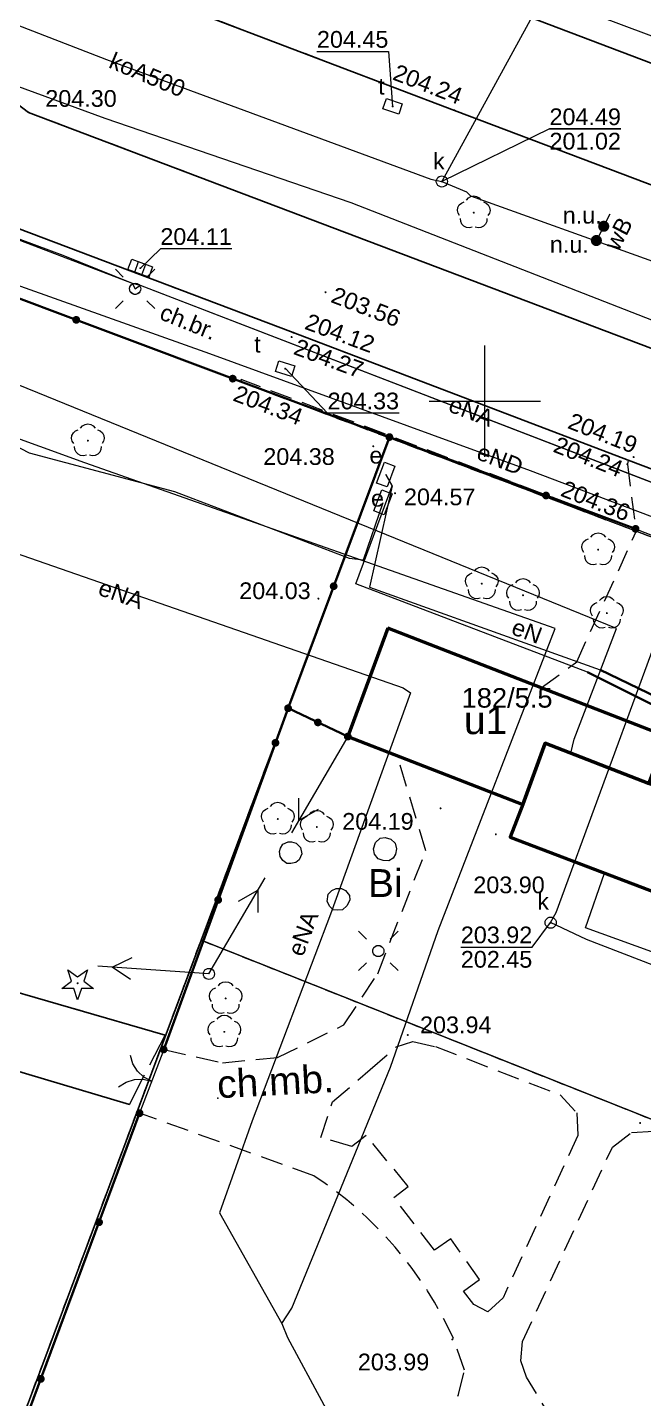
# Model space of a CAD drawing. Extents: x 0 to 7423283, y 0 to 5548300.
# Drawn here: x 7422329.5 to 7422357.1, y 5548205.2 to 5548266.8 of the extents above; entities that cross this region are included whole.
import ezdxf
from ezdxf.enums import TextEntityAlignment as Align

# ---------------------------------------------------------------- set-up
doc = ezdxf.new("R2010")
doc.units = 0
doc.header["$PDSIZE"] = 0.75
for name, pattern in [('PRZER1-1', [2, 1, -1]), ('PRZER2-1', [3, 2, -1]), ('PRZER3-1', [4, 3, -1])]:
    doc.linetypes.add(name, pattern=pattern)
doc.layers.get('0').update_dxf_attribs({"linetype": 'CONTINUOUS', "lineweight": 13})
for name, color, linetype, lineweight in [('BUIB12_03', 7, 'CONTINUOUS', 18), ('GSLKOC', 7, 'CONTINUOUS', 18), ('GTGETI_O', 7, 'CONTINUOUS', 18), ('KTCR02', 7, 'PRZER2-1', 18), ('KTCR02_O', 7, 'PRZER2-1', 18), ('KTJZ01', 7, 'PRZER3-1', 18), ('KTKR01', 7, 'CONTINUOUS', 25), ('KTOK02', 7, 'CONTINUOUS', 18), ('KTOK05_01', 7, 'CONTINUOUS', 35), ('RTPW02', 7, 'CONTINUOUS', 13), ('RTPW02_O', 7, 'CONTINUOUS', 13), ('SUSM', 7, 'CONTINUOUS', 18)]:
    doc.layers.add(name, color=color, linetype=linetype, lineweight=lineweight)
for name, color, linetype, lineweight, true_color in [('EGBB01', 7, 'CONTINUOUS', 50, 0x0a0909), ('EGBB01_O', 7, 'CONTINUOUS', 50, 0x0a0909), ('EGBD03', 7, 'CONTINUOUS', 18, 0x008000), ('EGBP04', 7, 'CONTINUOUS', 18, 0x008000), ('EGBU01', 7, 'PRZER1-1', 18, 0x008000), ('EGBU01_O', 7, 'PRZER1-1', 18, 0x008000), ('OBOP01', 7, 'CONTINUOUS', 18, 0x008000), ('OBOP02', 7, 'CONTINUOUS', 18, 0x008000), ('SUOP03', 1, 'CONTINUOUS', 35, 0xff0000), ('SUPE03', 1, 'CONTINUOUS', 18, 0xff0000), ('SUPE04', 1, 'CONTINUOUS', 18, 0xff0000), ('SUPE04_O', 1, 'CONTINUOUS', 18, 0xff0000), ('SUPG03', 7, 'CONTINUOUS', 18, 0xbfbf00), ('SUPG04', 7, 'CONTINUOUS', 18, 0xbfbf00), ('SUPK03', 7, 'CONTINUOUS', 18, 0x803300), ('SUPK03_O', 7, 'CONTINUOUS', 18, 0x803300), ('SUPT01', 7, 'CONTINUOUS', 18, 0xff9100), ('SUPW03', 5, 'CONTINUOUS', 18, 0x0000ff), ('SUPW03_O', 5, 'CONTINUOUS', 18, 0x0000ff), ('SUUS05', 7, 'CONTINUOUS', 18, 0x0a0909), ('SUUS15', 7, 'CONTINUOUS', 18, 0xff9100), ('SUUS15_O', 7, 'CONTINUOUS', 18, 0xff9100), ('SUUS18_01', 7, 'CONTINUOUS', 18, 0x0a0909), ('SUUS18_01_O', 7, 'CONTINUOUS', 18, 0x0a0909), ('SUUS22', 7, 'CONTINUOUS', 18, 0x0a0909), ('SUUS22_O', 7, 'CONTINUOUS', 18, 0x0a0909)]:
    doc.layers.add(name, color=color, linetype=linetype, lineweight=lineweight, true_color=true_color)
for name, color, linetype, true_color in [('SUPS01_02', 7, 'CONTINUOUS', 0xd200d2), ('SUPS01_02_O', 7, 'CONTINUOUS', 0xd200d2), ('SUPS01_05', 7, 'CONTINUOUS', 0x803300), ('SUPS01_05_O', 7, 'CONTINUOUS', 0x803300), ('SUPS01_07', 7, 'CONTINUOUS', 0xff9100), ('SUPS01_07_O', 7, 'CONTINUOUS', 0xff9100), ('SUUS30_01', 7, 'CONTINUOUS', 0x0a0909), ('SUUS30_01_O', 7, 'CONTINUOUS', 0x0a0909)]:
    doc.layers.add(name, color=color, linetype=linetype, true_color=true_color)
doc.styles.add('GEO-INFO', font='Arial')

# ---------------------------------------------------------------- blocks, each defined once
blk = doc.blocks.new('EPPGN')
blk.add_hatch(color=0).paths.add_polyline_path([(-0.09, 0), (-0.085595, -0.027812), (-0.072812, -0.052901), (-0.052901, -0.072812), (-0.027812, -0.085595), (0, -0.09), (0.027812, -0.085595), (0.052901, -0.072812), (0.072812, -0.052901), (0.085595, -0.027812), (0.09, 0), (0.085595, 0.027812), (0.072812, 0.052901), (0.052901, 0.072812), (0.027812, 0.085595), (0, 0.09), (-0.027812, 0.085595), (-0.052901, 0.072812), (-0.072812, 0.052901), (-0.085595, 0.027812)])
blk = doc.blocks.new('SPDLP')
blk.add_hatch(color=0).paths.add_polyline_path([(-0.09, 0), (-0.085595, -0.027812), (-0.072812, -0.052901), (-0.052901, -0.072812), (-0.027812, -0.085595), (0, -0.09), (0.027812, -0.085595), (0.052901, -0.072812), (0.072812, -0.052901), (0.085595, -0.027812), (0.09, 0), (0.085595, 0.027812), (0.072812, 0.052901), (0.052901, 0.072812), (0.027812, 0.085595), (0, 0.09), (-0.027812, 0.085595), (-0.052901, 0.072812), (-0.072812, 0.052901), (-0.085595, 0.027812)])
at = {"color": 0}
for points in [[(-0.268652, 1.271938), (-0.048001, 1.40916), (0.20623, 1.462858), (0.463525, 1.426585), (0.693003, 1.304695), (0.867117, 1.11182), (0.964971, 0.871109)], [(-1.292703, 0.137547), (-1.355024, 0.389802), (-1.327532, 0.648184), (-1.213525, 0.881678), (-1.026689, 1.062258), (-0.78945, 1.168249), (-0.530282, 1.186929)], [(1.126667, 0.648554), (1.325358, 0.481106), (1.454989, 0.255912), (1.5, 0), (1.454989, -0.255912), (1.325358, -0.481106), (1.126667, -0.648554)], [(-0.530282, -1.186929), (-0.78945, -1.168249), (-1.026689, -1.062258), (-1.213525, -0.881678), (-1.327532, -0.648184), (-1.355024, -0.389802), (-1.292703, -0.137547)], [(0.964971, -0.871109), (0.867117, -1.11182), (0.693003, -1.304695), (0.463525, -1.426585), (0.20623, -1.462858), (-0.048001, -1.40916), (-0.268652, -1.271938)]]:
    blk.add_lwpolyline(points, dxfattribs=at)
blk = doc.blocks.new('KOLO')
blk.add_hatch(color=0).paths.add_polyline_path([(0, 0.5), (-0.12941, 0.482963), (-0.25, 0.433013), (-0.353553, 0.353553), (-0.433013, 0.25), (-0.482963, 0.12941), (-0.5, 0), (-0.482963, -0.12941), (-0.433013, -0.25), (-0.353553, -0.353553), (-0.25, -0.433013), (-0.12941, -0.482963), (0, -0.5), (0.12941, -0.482963), (0.25, -0.433013), (0.353553, -0.353553), (0.433013, -0.25), (0.482963, -0.12941), (0.5, 0), (0.482963, 0.12941), (0.433013, 0.25), (0.353553, 0.353553), (0.25, 0.433013), (0.12941, 0.482963)])
blk = doc.blocks.new('PROSTOKAT1_5-1_PELNY')
at = {"color": 0}
blk.add_lwpolyline([(0.75, -0.5), (-0.75, -0.5), (-0.75, 0.5), (0.75, 0.5)], close=True, dxfattribs=at)
blk = doc.blocks.new('SUUS05')
at = {"color": 0}
blk.add_lwpolyline([(0.5, -0.25), (-0.5, -0.25), (-0.5, 0.25), (0.5, 0.25)], close=True, dxfattribs=at)
for points in [[(-0.175, -0.25), (-0.175, 0.25)], [(0.175, -0.25), (0.175, 0.25)]]:
    blk.add_lwpolyline(points, dxfattribs=at)
blk = doc.blocks.new('POINT')
at = {"color": 0}
blk.add_point((0, 0), dxfattribs=at)
blk = doc.blocks.new('SPDIP')
blk.add_hatch(color=0).paths.add_polyline_path([(-0.09, 0), (-0.085595, -0.027812), (-0.072812, -0.052901), (-0.052901, -0.072812), (-0.027812, -0.085595), (0, -0.09), (0.027812, -0.085595), (0.052901, -0.072812), (0.072812, -0.052901), (0.085595, -0.027812), (0.09, 0), (0.085595, 0.027812), (0.072812, 0.052901), (0.052901, 0.072812), (0.027812, 0.085595), (0, 0.09), (-0.027812, 0.085595), (-0.052901, 0.072812), (-0.072812, 0.052901), (-0.085595, 0.027812)])
at = {"color": 0}
blk.add_lwpolyline([(0.177062, -0.544942), (-0.463555, -1.426676), (-0.463555, -0.336792), (-1.500096, 0), (-0.463555, 0.336792), (-0.463555, 1.426676), (0.177062, 0.544942), (1.213603, 0.881734), (0.572986, 0), (1.213603, -0.881734)], close=True, dxfattribs=at)
blk = doc.blocks.new('OKRAG_PELNY')
at = {"color": 0}
blk.add_lwpolyline([(0.5, 0), (0.482963, -0.12941), (0.433013, -0.25), (0.353553, -0.353553), (0.25, -0.433013), (0.12941, -0.482963), (0, -0.5), (-0.12941, -0.482963), (-0.25, -0.433013), (-0.353553, -0.353553), (-0.433013, -0.25), (-0.482963, -0.12941), (-0.5, 0), (-0.482963, 0.12941), (-0.433013, 0.25), (-0.353553, 0.353553), (-0.25, 0.433013), (-0.12941, 0.482963), (0, 0.5), (0.12941, 0.482963), (0.25, 0.433013), (0.353553, 0.353553), (0.433013, 0.25), (0.482963, 0.12941)], close=True, dxfattribs=at)
blk = doc.blocks.new('SUSM01_01')
at = {"color": 0}
for points in [[(-0.353553, 0.353553), (-0.212132, 0.212132)], [(0.353553, 0.353553), (0.212132, 0.212132)], [(-0.353553, -0.353553), (-0.212132, -0.212132)], [(0.353553, -0.353553), (0.212132, -0.212132)]]:
    blk.add_lwpolyline(points, dxfattribs=at)
blk.add_lwpolyline([(0.1, 0), (0.093969, -0.034202), (0.076604, -0.064279), (0.05, -0.086603), (0.025882, -0.096593), (0, -0.1), (-0.025882, -0.096593), (-0.05, -0.086603), (-0.073305, -0.068017), (-0.090097, -0.043388), (-0.098883, -0.014904), (-0.098883, 0.014904), (-0.090097, 0.043388), (-0.073305, 0.068017), (-0.05, 0.086603), (-0.022252, 0.097493), (0.007473, 0.09972), (0.036534, 0.093087), (0.062349, 0.078183), (0.082624, 0.056332), (0.095557, 0.029476)], close=True, dxfattribs=at)
blk = doc.blocks.new('SZAFA1')
at = {"color": 0}
blk.add_lwpolyline([(-1, -0.5), (-1, 0.5), (1, 0.5), (1, -0.5)], close=True, dxfattribs=at)
blk = doc.blocks.new('SLBRA')
at = {"color": 0}
for points in [[(0, 0), (-0.068148, -0.517638), (-0.267949, -1), (-0.585786, -1.414214), (-1, -1.732051)], [(1, -1.732051), (0.585786, -1.414214), (0.267949, -1), (0.068148, -0.517638), (0, 0)]]:
    blk.add_lwpolyline(points, dxfattribs=at)
blk = doc.blocks.new('SUPE04_1')
at = {"color": 0}
for points in [[(0, 0), (10, 0)], [(6.982163, 1), (8.714214, 0), (6.982163, -1)]]:
    blk.add_lwpolyline(points, dxfattribs=at)

msp = doc.modelspace()

# ---------------------------------------------------------------- linework, layer by layer
at = {"color": 7, "linetype": 'Continuous', "lineweight": 13, "elevation": 100, "flags": 128}
for points in [[(7422350, 5548247.5), (7422350, 5548252.5)], [(7422347.5, 5548250), (7422352.5, 5548250)]]:
    msp.add_lwpolyline(points, dxfattribs=at)
at = {"layer": 'BUIB12_03', "color": 7, "linetype": 'Continuous', "lineweight": 18, "elevation": 10.18}
for points in [[(7422341.33, 5548230.23), (7422341.54, 5548230.17), (7422341.73, 5548229.97), (7422341.79, 5548229.69), (7422341.67, 5548229.42), (7422341.52, 5548229.3), (7422341.3, 5548229.25), (7422341.11, 5548229.26), (7422340.93, 5548229.39), (7422340.82, 5548229.57), (7422340.78, 5548229.79), (7422340.83, 5548229.94), (7422340.93, 5548230.12), (7422341.17, 5548230.22)], [(7422345.3, 5548230.39), (7422345.53, 5548230.42), (7422345.78, 5548230.34), (7422345.97, 5548230.17), (7422346.04, 5548229.92), (7422345.99, 5548229.68), (7422345.88, 5548229.49), (7422345.69, 5548229.38), (7422345.43, 5548229.39), (7422345.21, 5548229.46), (7422345.04, 5548229.67), (7422345, 5548229.92), (7422345.09, 5548230.19)], [(7422343.13, 5548228.05), (7422343.33, 5548228.14), (7422343.57, 5548228.14), (7422343.74, 5548228.04), (7422343.92, 5548227.82), (7422343.94, 5548227.61), (7422343.81, 5548227.35), (7422343.61, 5548227.18), (7422343.38, 5548227.16), (7422343.19, 5548227.18), (7422343.04, 5548227.33), (7422342.92, 5548227.55), (7422342.97, 5548227.88)]]:
    msp.add_lwpolyline(points, close=True, dxfattribs=at)
at = {"layer": 'EGBB01', "color": 18, "linetype": 'Continuous', "lineweight": 50, "true_color": 0x0a0909, "elevation": 10.26}
for points in [[(7422345.65, 5548239.81), (7422343.85, 5548234.95), (7422351.7, 5548231.9), (7422352.7, 5548234.65), (7422357.36, 5548232.85), (7422358.14, 5548234.96)], [(7422371.97, 5548227.36), (7422357.36, 5548232.85), (7422352.7, 5548234.65), (7422351.7, 5548231.9), (7422351.14, 5548230.43), (7422370.39, 5548223.11)]]:
    msp.add_lwpolyline(points, close=True, dxfattribs=at)
at = {"layer": 'EGBD03', "color": 96, "linetype": 'Continuous', "lineweight": 18, "true_color": 0x008000, "elevation": 10.3}
msp.add_lwpolyline([(7422255.35, 5548278.49), (7422248.49, 5548253.1), (7422240.39, 5548223.47), (7422232.19, 5548193.55), (7422247.5, 5548189.15), (7422282.6, 5548180.41), (7422301.87, 5548175.57), (7422312.62, 5548173.61), (7422317.43, 5548172.74), (7422345.7, 5548248.35), (7422295.99, 5548267.06), (7422289.86, 5548268.36), (7422265.15, 5548275.67)], close=True, dxfattribs=at)
msp.add_lwpolyline([(7422434.9, 5548214.47), (7422406.59, 5548225.32), (7422345.7, 5548248.35), (7422317.43, 5548172.74), (7422312.62, 5548173.61), (7422312.54, 5548171.89), (7422311.52, 5548169.79), (7422309.86, 5548168.41), (7422307.54, 5548167.74), (7422305.38, 5548168.07), (7422303.46, 5548169.17), (7422302.06, 5548170.93), (7422301.48, 5548172.95), (7422301.87, 5548175.57), (7422282.6, 5548180.41), (7422247.5, 5548189.15), (7422232.19, 5548193.55), (7422228, 5548178.12), (7422219.37, 5548146.4), (7422210.82, 5548114.83), (7422202.12, 5548083.12), (7422194.39, 5548053.5), (7422184.85, 5548019.75)], dxfattribs=at)
at = {"layer": 'EGBU01', "color": 7, "linetype": 'Continuous', "lineweight": 18, "elevation": 10.17}
for points in [[(7422337.27, 5548225.81), (7422345.7, 5548248.35), (7422295.99, 5548267.06), (7422289.86, 5548268.36), (7422265.15, 5548275.67), (7422255.35, 5548278.49), (7422248.49, 5548253.1), (7422240.39, 5548223.47), (7422232.19, 5548193.55), (7422247.5, 5548189.15), (7422282.6, 5548180.41), (7422301.87, 5548175.57), (7422312.62, 5548173.61), (7422317.43, 5548172.74)], [(7422372.77, 5548211.69), (7422376.95, 5548236.53), (7422345.7, 5548248.35), (7422337.27, 5548225.81)]]:
    msp.add_lwpolyline(points, close=True, dxfattribs=at)
at = {"layer": 'EGBU01', "color": 96, "linetype": 'PRZER1-1', "lineweight": 18, "ltscale": 0.5, "true_color": 0x008000, "elevation": 10.18}
for points in [[(7422337.27, 5548225.81), (7422345.7, 5548248.35), (7422295.99, 5548267.06), (7422289.86, 5548268.36), (7422265.15, 5548275.67), (7422255.35, 5548278.49), (7422248.49, 5548253.1), (7422240.39, 5548223.47), (7422232.19, 5548193.55), (7422247.5, 5548189.15), (7422282.6, 5548180.41), (7422301.87, 5548175.57), (7422312.62, 5548173.61), (7422317.43, 5548172.74)], [(7422372.77, 5548211.69), (7422376.95, 5548236.53), (7422345.7, 5548248.35), (7422337.27, 5548225.81)]]:
    msp.add_lwpolyline(points, close=True, dxfattribs=at)
at = {"layer": 'EGBU01', "color": 7, "linetype": 'Continuous', "lineweight": 18, "elevation": 10.17}
msp.add_lwpolyline([(7422434.9, 5548214.47), (7422406.59, 5548225.32), (7422376.95, 5548236.53), (7422372.77, 5548211.69), (7422337.27, 5548225.81), (7422317.43, 5548172.74), (7422312.62, 5548173.61), (7422312.54, 5548171.89), (7422311.52, 5548169.79), (7422309.86, 5548168.41), (7422307.54, 5548167.74), (7422305.38, 5548168.07), (7422303.46, 5548169.17), (7422302.06, 5548170.93), (7422301.48, 5548172.95), (7422301.87, 5548175.57), (7422282.6, 5548180.41), (7422247.5, 5548189.15), (7422232.19, 5548193.55), (7422228, 5548178.12), (7422219.37, 5548146.4), (7422210.82, 5548114.83)], dxfattribs=at)
at = {"layer": 'EGBU01', "color": 96, "linetype": 'PRZER1-1', "lineweight": 18, "ltscale": 0.5, "true_color": 0x008000, "elevation": 10.18}
msp.add_lwpolyline([(7422434.9, 5548214.47), (7422406.59, 5548225.32), (7422376.95, 5548236.53), (7422372.77, 5548211.69), (7422337.27, 5548225.81), (7422317.43, 5548172.74), (7422312.62, 5548173.61), (7422312.54, 5548171.89), (7422311.52, 5548169.79), (7422309.86, 5548168.41), (7422307.54, 5548167.74), (7422305.38, 5548168.07), (7422303.46, 5548169.17), (7422302.06, 5548170.93), (7422301.48, 5548172.95), (7422301.87, 5548175.57), (7422282.6, 5548180.41), (7422247.5, 5548189.15), (7422232.19, 5548193.55), (7422228, 5548178.12), (7422219.37, 5548146.4), (7422210.82, 5548114.83)], dxfattribs=at)
at = {"layer": 'GSLKOC', "color": 7, "linetype": 'PRZER2-1', "lineweight": 18, "ltscale": 0.5, "elevation": 10.18}
for points in [[(7422352.52, 5548237.14), (7422354.12, 5548238.3), (7422356.79, 5548244.16)], [(7422335.59, 5548220.91), (7422338.23, 5548220.31), (7422340.69, 5548220.55), (7422343.67, 5548222.01), (7422345.19, 5548224.31), (7422347.35, 5548229.83), (7422346.07, 5548234.09)], [(7422369.98, 5548195.83), (7422366.84, 5548194.64), (7422366.55, 5548195.44), (7422364.48, 5548194.66), (7422364.71, 5548193.89), (7422360.27, 5548192.24), (7422359.43, 5548192.3), (7422358.55, 5548193.27), (7422357.23, 5548196.19), (7422354.64, 5548201.62), (7422351.86, 5548206.21), (7422351.61, 5548206.93), (7422351.68, 5548207.8), (7422355.72, 5548216.53), (7422356.58, 5548217.18), (7422357.6, 5548217.25), (7422364.34, 5548214.67), (7422370.18, 5548212.43), (7422372, 5548210.98), (7422373.54, 5548208.48)]]:
    msp.add_lwpolyline(points, dxfattribs=at)
msp.add_lwpolyline([(7422342.64, 5548216.96), (7422343.16, 5548218.56), (7422344.86, 5548220.01), (7422346.02, 5548221.03), (7422346.76, 5548221.26), (7422347.78, 5548221.04), (7422353.37, 5548218.87), (7422354.12, 5548218.07), (7422354.17, 5548217.05), (7422350.82, 5548209.77), (7422350.13, 5548209.14), (7422349.51, 5548209.47), (7422349.04, 5548210.06), (7422349.76, 5548210.58), (7422348.47, 5548212.41), (7422347.74, 5548211.9), (7422345.92, 5548214.26), (7422346.56, 5548214.76), (7422344.67, 5548217.05), (7422344.03, 5548216.56)], close=True, dxfattribs=at)
msp.add_lwpolyline([(7422344.41, 5548195.81), (7422348.82, 5548205.42), (7422349.08, 5548206.52), (7422348.59, 5548207.94, 0.141206), (7422342.33, 5548215.24), (7422334.51, 5548218.05)], format="xyb", dxfattribs=at)
at = {"layer": 'KTCR02', "color": 7, "linetype": 'PRZER2-1', "lineweight": 18, "ltscale": 0.5, "elevation": 10.18}
msp.add_lwpolyline([(7422321.1, 5548257.62), (7422323.22, 5548259.74), (7422323.381, 5548259.901), (7422341.4, 5548253.08), (7422356.43, 5548247.36), (7422356.39, 5548247.18), (7422356.76, 5548244.27), (7422339.07, 5548250.97), (7422339.04, 5548250.88)], close=True, dxfattribs=at)
at = {"layer": 'KTJZ01', "color": 7, "linetype": 'PRZER3-1', "lineweight": 18, "ltscale": 0.5, "elevation": 10.18}
msp.add_lwpolyline([(7422329.53, 5548262.96), (7422328.25, 5548263.93), (7422327.51, 5548266.07), (7422327.97, 5548267.72), (7422329.43, 5548269.02), (7422331.02, 5548269.5), (7422332.57, 5548269.17), (7422348.64, 5548263.05), (7422386.58, 5548248.69), (7422433.37, 5548230.93), (7422434.61, 5548230.22), (7422435.35, 5548229.28), (7422435.74, 5548227.97), (7422435.48, 5548226.65), (7422434.44, 5548225.18), (7422432.23, 5548224.24), (7422429.09, 5548225.14), (7422383.01, 5548242.62), (7422358.98, 5548251.79)], close=True, dxfattribs=at)
msp.add_lwpolyline([(7422326.42, 5548220.72), (7422334.05, 5548218.44), (7422335.65, 5548221.55), (7422327.18, 5548224.01)], dxfattribs=at)
at = {"layer": 'KTKR01', "color": 7, "linetype": 'Continuous', "lineweight": 25, "elevation": 10.18}
for points in [[(7422240.02, 5548291.48), (7422254.7, 5548285.88), (7422258.43, 5548284.45), (7422259.85, 5548283.95), (7422290.47, 5548272.35), (7422297.44, 5548269.71), (7422314.35, 5548263.32), (7422341.4, 5548253.08), (7422356.43, 5548247.36), (7422363.18, 5548244.79), (7422391.68, 5548234), (7422412.76, 5548225.96), (7422436.61, 5548216.94), (7422447.83, 5548212.7), (7422451.56, 5548211.28)], [(7422313.68, 5548281.56), (7422318.75, 5548279.77), (7422326.26, 5548276.97), (7422344.16, 5548270.23), (7422374.46, 5548258.72), (7422404.49, 5548247.29), (7422436.39, 5548235.27), (7422438.25, 5548234.83), (7422439.69, 5548235.03), (7422441.69, 5548235.94), (7422442.74, 5548237.18), (7422443.29, 5548238.37)], [(7422320.63, 5548257.79), (7422317.98, 5548250.76), (7422317.78, 5548248.3), (7422318.06, 5548245.64), (7422324.43, 5548227.5), (7422325.51, 5548225.5), (7422327.18, 5548224.01), (7422335.65, 5548221.55)], [(7422334.05, 5548218.44), (7422326.42, 5548220.72), (7422325.08, 5548220.57), (7422323.67, 5548219.96), (7422313, 5548196.73), (7422310.45, 5548191.58), (7422307.28, 5548184.66), (7422306.27, 5548183.17), (7422304.71, 5548181.57), (7422302.9, 5548180.63), (7422301.16, 5548179.49), (7422299.2, 5548179.03), (7422297.64, 5548178.93), (7422295.66, 5548179.07), (7422258.89, 5548187.25), (7422242.9, 5548191.46), (7422240.66, 5548192.4), (7422239.14, 5548193.54), (7422237.88, 5548194.79), (7422233.89, 5548199.23)]]:
    msp.add_lwpolyline(points, dxfattribs=at)
msp.add_lwpolyline([(7422329.53, 5548262.96), (7422328.25, 5548263.93), (7422327.51, 5548266.07), (7422327.97, 5548267.72), (7422329.43, 5548269.02), (7422331.02, 5548269.5), (7422332.57, 5548269.17), (7422348.64, 5548263.05), (7422386.58, 5548248.69), (7422433.37, 5548230.93), (7422434.61, 5548230.22), (7422435.35, 5548229.28), (7422435.74, 5548227.97), (7422435.48, 5548226.65), (7422434.44, 5548225.18), (7422432.23, 5548224.24), (7422429.09, 5548225.14), (7422383.01, 5548242.62), (7422358.98, 5548251.79)], close=True, dxfattribs=at)
at = {"layer": 'KTOK02', "color": 7, "linetype": 'Continuous', "lineweight": 18, "elevation": 10.18}
for points in [[(7422356.76, 5548244.27), (7422360.64, 5548242.75)], [(7422335.59, 5548220.91), (7422334.51, 5548218.05)]]:
    msp.add_lwpolyline(points, dxfattribs=at)
at = {"layer": 'KTOK05_01', "color": 7, "linetype": 'Continuous', "lineweight": 35, "elevation": 10.18}
for points in [[(7422320.63, 5548257.79), (7422321.1, 5548257.62), (7422339.04, 5548250.88), (7422345.715, 5548248.39), (7422356.76, 5548244.27)], [(7422345.715, 5548248.39), (7422341.17, 5548236.22), (7422335.59, 5548220.91)], [(7422343.85, 5548234.95), (7422341.17, 5548236.22)], [(7422317.81, 5548173.11), (7422334.51, 5548218.05)]]:
    msp.add_lwpolyline(points, dxfattribs=at)
at = {"layer": 'SUOP03', "color": 1, "linetype": 'Continuous', "lineweight": 35, "true_color": 0xff0000, "elevation": 10.18}
for points in [[(7422359.03, 5548235.62), (7422354.595, 5548237.845)], [(7422358.605, 5548236.28), (7422355.175, 5548237.95)]]:
    msp.add_lwpolyline(points, dxfattribs=at)
at = {"layer": 'SUPE03', "color": 1, "linetype": 'Continuous', "lineweight": 18, "true_color": 0xff0000, "elevation": 10.18}
msp.add_lwpolyline([(7422428.99, 5548217.93), (7422391.48, 5548231.93), (7422352.05, 5548246.87), (7422337.66, 5548252.12), (7422321.32, 5548257.94), (7422297.25, 5548266.85)], dxfattribs=at)
at = {"layer": 'SUPE04', "color": 1, "linetype": 'Continuous', "lineweight": 18, "true_color": 0xff0000, "elevation": 10.18}
for points in [[(7422251.75, 5548282.04), (7422256.02, 5548283.55), (7422258.32, 5548283.61), (7422259.3, 5548283.21), (7422275.24, 5548277.15), (7422281.72, 5548274.9), (7422306.24, 5548265.58), (7422306.45, 5548265.62), (7422306.61, 5548265.46), (7422308.21, 5548264.8), (7422322.37, 5548259.68), (7422324.97, 5548258.81), (7422334.17, 5548255.3), (7422334.31, 5548255.04), (7422334.53, 5548255.2), (7422362.89, 5548244.27), (7422363.98, 5548243.74), (7422371.44, 5548241.16), (7422384.67, 5548236.21), (7422394.94, 5548232.24), (7422413.77, 5548224.77), (7422417.46, 5548223.38), (7422420.71, 5548222.05), (7422424.52, 5548220.64)], [(7422257.95, 5548281.88), (7422278.42, 5548275.33), (7422294.97, 5548269.41), (7422305.58, 5548265.8), (7422322.27, 5548259.72), (7422324.74, 5548258.9), (7422331.06, 5548256.55), (7422334.17, 5548255.3), (7422334.53, 5548255.2), (7422359.07, 5548245.76), (7422373.76, 5548239.91), (7422385.51, 5548235.48), (7422386.37, 5548235.03), (7422394.44, 5548231.87), (7422395.38, 5548231.34), (7422415.05, 5548223.97), (7422423.26, 5548220.97), (7422424.48, 5548220.46), (7422424.52, 5548220.64)], [(7422340.89, 5548208.61), (7422341.34, 5548209.3), (7422345.76, 5548220.11), (7422347.9, 5548226.25), (7422353.15, 5548239.8), (7422332.06, 5548247.24), (7422312.35, 5548254.39), (7422301.24, 5548260.31), (7422298.94, 5548260.54), (7422297.13, 5548260.42), (7422295.7, 5548256.44), (7422294.96, 5548253.8), (7422293.24, 5548250.69)], [(7422294.85, 5548250.28), (7422304.31, 5548258.8), (7422307.75, 5548258.72), (7422310.03, 5548257.03), (7422319.63, 5548252.84), (7422329.55, 5548247.69), (7422336.07, 5548245.95), (7422343.91, 5548242.95), (7422344.55, 5548242.88), (7422345.43, 5548245.46)], [(7422294.42, 5548250.39), (7422297.21, 5548253.66), (7422310.13, 5548249.73), (7422346.33, 5548237.14), (7422346.66, 5548236.91), (7422343.07, 5548226.98), (7422339.56, 5548217.7), (7422338.09, 5548213.58), (7422340.89, 5548208.61), (7422341.14, 5548207.99), (7422350.93, 5548189.86), (7422351.96, 5548187.82), (7422352.74, 5548186.5), (7422338.72, 5548157.49), (7422345.35, 5548152.55), (7422352.72, 5548136.72), (7422381.48, 5548124.87), (7422385.94, 5548124.31), (7422391.48, 5548123.76), (7422404.77, 5548122.02), (7422417.61, 5548122.86)], [(7422405.48, 5548223.18), (7422398.44, 5548225.3), (7422392.39, 5548226.91), (7422387.03, 5548228.2), (7422381.59, 5548229.3), (7422373.82, 5548230.89), (7422369.51, 5548231.74), (7422364.25, 5548233.34), (7422359.03, 5548235.62), (7422354.6, 5548237.84), (7422344.21, 5548241.81), (7422345.84, 5548246.2), (7422345.55, 5548246.71)], [(7422345.55, 5548246.71), (7422345.84, 5548246.2), (7422344.82, 5548241.66), (7422355.17, 5548237.95), (7422358.6, 5548236.28), (7422364.37, 5548233.59), (7422368.78, 5548232.24), (7422373.46, 5548231.29), (7422379.7, 5548230.04), (7422388.54, 5548228.06), (7422397.05, 5548225.93)]]:
    msp.add_lwpolyline(points, dxfattribs=at)
at = {"layer": 'SUPG03', "color": 52, "linetype": 'Continuous', "lineweight": 18, "true_color": 0xbfbf00, "elevation": 10.18}
msp.add_lwpolyline([(7422276.42, 5548299.13), (7422279.79, 5548297.91), (7422280.65, 5548297.48), (7422290.5, 5548293.81), (7422303.97, 5548289.15), (7422306.66, 5548288.33), (7422317.49, 5548284.63), (7422321.86, 5548283.18), (7422322.62, 5548266.48), (7422332.95, 5548262.7), (7422343.98, 5548258.91), (7422377.44, 5548245.86), (7422398.71, 5548237.72), (7422399.65, 5548237.27), (7422417.47, 5548231.26), (7422418.28, 5548230.87), (7422435.32, 5548224.42)], dxfattribs=at)
at = {"layer": 'SUPG04', "color": 52, "linetype": 'Continuous', "lineweight": 18, "true_color": 0xbfbf00, "elevation": 10.18}
msp.add_lwpolyline([(7422353.86, 5548234.2), (7422354.01, 5548234.83), (7422355.91, 5548239.8), (7422303.49, 5548261.15)], dxfattribs=at)
at = {"layer": 'SUPK03', "color": 36, "linetype": 'Continuous', "lineweight": 18, "true_color": 0x803300, "elevation": 10.18}
for points in [[(7422246.97, 5548297.89), (7422247.53, 5548298.17), (7422264.57, 5548291.39), (7422265.71, 5548291.01), (7422272.32, 5548288.37), (7422301.55, 5548277.2), (7422309.86, 5548274.17), (7422310.18, 5548273.98), (7422311.44, 5548273.58), (7422312.86, 5548272.96), (7422321.27, 5548269.89), (7422333.03, 5548265.33), (7422347.57, 5548259.96), (7422348.07, 5548259.86), (7422349.18, 5548259.39), (7422349.35, 5548259.22), (7422357.36, 5548256.35), (7422363.14, 5548254.13), (7422388.58, 5548244.58), (7422399.68, 5548240.41)], [(7422357.79, 5548277.63), (7422348.07, 5548259.86)], [(7422352.95, 5548226.6), (7422353.19, 5548227.06), (7422363.14, 5548254.13)], [(7422371.1, 5548219.45), (7422354.56, 5548225.84), (7422352.95, 5548226.6)]]:
    msp.add_lwpolyline(points, dxfattribs=at)
at = {"layer": 'SUPS01_05_O', "color": 36, "linetype": 'Continuous', "lineweight": 9, "true_color": 0x803300, "elevation": 10.8, "flags": 128}
for points in [[(7422356.101, 5548262.216), (7422352.898, 5548262.216), (7422348.07, 5548259.86)], [(7422352.898, 5548262.216), (7422356.101, 5548262.216)], [(7422338.644, 5548256.84), (7422335.441, 5548256.84), (7422334.551, 5548255.97)], [(7422348.92, 5548225.503), (7422352.123, 5548225.502), (7422352.95, 5548226.6)], [(7422348.92, 5548225.503), (7422352.123, 5548225.502)]]:
    msp.add_lwpolyline(points, dxfattribs=at)
at = {"layer": 'SUPS01_07_O', "color": 30, "linetype": 'Continuous', "lineweight": 9, "true_color": 0xff9100, "elevation": 10.8, "flags": 128}
for points in [[(7422342.465, 5548265.689), (7422345.668, 5548265.689), (7422345.86, 5548263.23)], [(7422346.148, 5548249.463), (7422342.945, 5548249.463), (7422341.039, 5548251.477)]]:
    msp.add_lwpolyline(points, dxfattribs=at)
at = {"layer": 'SUPT01', "color": 30, "linetype": 'Continuous', "lineweight": 18, "true_color": 0xff9100, "elevation": 10.18}
msp.add_lwpolyline([(7422355.61, 5548258.39), (7422355, 5548257.21)], dxfattribs=at)
at = {"layer": 'SUPW03', "color": 5, "linetype": 'Continuous', "lineweight": 18, "true_color": 0x0000ff, "elevation": 10.18}
for points in [[(7422272.97, 5548296.97), (7422280.81, 5548293.47), (7422282.55, 5548292.79), (7422285.67, 5548291.87), (7422299.56, 5548287.23), (7422303.29, 5548285.9), (7422310.12, 5548284.01), (7422313.44, 5548283.18), (7422318.13, 5548281.51), (7422329.46, 5548277.39), (7422329.87, 5548276.71), (7422356.12, 5548266.9), (7422372.24, 5548260.88), (7422377.55, 5548258.76), (7422380.79, 5548257.56), (7422382.04, 5548257.18), (7422393.71, 5548252.81), (7422408.35, 5548247.23), (7422408.61, 5548246.77)], [(7422355.61, 5548258.39), (7422355, 5548257.21)], [(7422394.81, 5548224.93), (7422394.5, 5548224.54), (7422380.26, 5548217.05), (7422354.52, 5548226.37), (7422355.37, 5548228.82)]]:
    msp.add_lwpolyline(points, dxfattribs=at)

# ---------------------------------------------------------------- block references
at = {"layer": 'EGBP04', "color": 96, "lineweight": 18, "true_color": 0x008000, "xscale": 0.5, "yscale": 0.5, "rotation": 90}
msp.add_blockref('EPPGN', (7422345.7, 5548248.35, 10.32), dxfattribs=at)
at = {"layer": 'GSLKOC', "color": 7, "lineweight": 18, "xscale": 0.5, "yscale": 0.5, "rotation": 90}
msp.add_blockref('POINT', (7422338.02, 5548218.72, 10.18), dxfattribs=at)
at = {"layer": 'KTOK02', "color": 7, "lineweight": 18, "xscale": 0.75, "yscale": 0.75, "rotation": 249.3123414304787}
msp.add_blockref('SLBRA', (7422335.05, 5548219.48, 10.18), dxfattribs=at)
at = {"layer": 'KTOK05_01', "color": 7, "lineweight": 35, "xscale": 0.35, "yscale": 0.35, "rotation": 90}
for p in [(7422331.667, 5548253.65, 10.18), (7422338.688, 5548251.012, 10.18), (7422345.715, 5548248.39, 10.18), (7422345.715, 5548248.39, 10.18), (7422352.742, 5548245.769, 10.18), (7422356.76, 5548244.27, 10.18), (7422343.216, 5548241.698, 10.18), (7422341.17, 5548236.22, 10.18), (7422342.51, 5548235.585, 10.18), (7422343.85, 5548234.95, 10.18), (7422340.604, 5548234.668, 10.18), (7422338.036, 5548227.621, 10.18), (7422335.59, 5548220.91, 10.18), (7422334.51, 5548218.05, 10.18), (7422332.691, 5548213.156, 10.18), (7422330.079, 5548206.125, 10.18)]:
    msp.add_blockref('KOLO', p, dxfattribs=at)
at = {"layer": 'OBOP01', "color": 96, "lineweight": 18, "true_color": 0x008000, "xscale": 0.5, "yscale": 0.5, "rotation": 90}
msp.add_blockref('SPDIP', (7422331.73, 5548223.88, 10.12), dxfattribs=at)
at = {"layer": 'OBOP02', "color": 96, "lineweight": 18, "true_color": 0x008000, "xscale": 0.5, "yscale": 0.5, "rotation": 90}
for p in [(7422349.5, 5548258.46, 10.12), (7422332.19, 5548248.23, 10.12), (7422355.08, 5548243.34, 10.12), (7422349.86, 5548241.81, 10.12), (7422351.71, 5548241.29, 10.12), (7422355.47, 5548240.49, 10.12), (7422340.71, 5548231.25, 10.12), (7422342.46, 5548230.89, 10.12), (7422338.37, 5548223.2, 10.12), (7422338.31, 5548221.7, 10.12)]:
    msp.add_blockref('SPDLP', p, dxfattribs=at)
at = {"layer": 'RTPW02', "color": 7, "lineweight": 13, "xscale": 0.09, "yscale": 0.09, "rotation": 90}
for p in [(7422329.53, 5548262.96, 10.2), (7422348.64, 5548263.05, 10.2), (7422341.33, 5548252.88, 10.2), (7422341.4, 5548253.08, 10.2), (7422339.04, 5548250.88, 10.2), (7422344.99, 5548247.98, 10.2), (7422356.67, 5548247.49, 10.2), (7422356.39, 5548247.18, 10.2), (7422345.97, 5548245.87, 10.2), (7422356.76, 5548244.27, 10.2), (7422342.53, 5548241.14, 10.2), (7422348.01, 5548231.73, 10.2), (7422350.49, 5548230.56, 10.2), (7422346.54, 5548221.56, 10.2), (7422356.96, 5548217.61, 10.2), (7422348.54, 5548207.9, 10.2)]:
    msp.add_blockref('KOLO', p, dxfattribs=at)
at = {"layer": 'SUPE04', "color": 1, "lineweight": 18, "true_color": 0xff0000, "xscale": 0.5, "yscale": 0.5}
for p, rotation in [((7422343.85, 5548234.95, 10.18), 239.6733679400503), ((7422337.62, 5548224.3, 10.18), 59.6733679400503), ((7422337.62, 5548224.3, 10.18), 175.9787589346486)]:
    msp.add_blockref('SUPE04_1', p, dxfattribs=dict(at, rotation=rotation))
at = {"layer": 'SUPS01_02', "color": 212, "lineweight": 5, "true_color": 0xd200d2, "xscale": 0.09, "yscale": 0.09, "rotation": 90}
msp.add_blockref('KOLO', (7422342.85, 5548254.89, 10.24), dxfattribs=at)
at = {"layer": 'SUPS01_05', "color": 36, "lineweight": 5, "true_color": 0x803300, "xscale": 0.09, "yscale": 0.09, "rotation": 90}
for p in [(7422348.07, 5548259.86, 10.24), (7422334.54, 5548255.97, 10.24), (7422352.95, 5548226.6, 10.24)]:
    msp.add_blockref('KOLO', p, dxfattribs=at)
at = {"layer": 'SUPS01_07', "color": 30, "lineweight": 5, "true_color": 0xff9100, "xscale": 0.09, "yscale": 0.09, "rotation": 90}
for p in [(7422345.86, 5548263.23, 10.24), (7422341.04, 5548251.46, 10.24)]:
    msp.add_blockref('KOLO', p, dxfattribs=at)
at = {"layer": 'SUSM', "color": 7, "lineweight": 18, "rotation": 90}
for name, p, xscale, yscale in [('SUSM01_01', (7422334.31, 5548255.04, 10.24), 2.5, 2.5), ('OKRAG_PELNY', (7422334.31, 5548255.04, 10.24), 0.5, 0.5), ('SUSM01_01', (7422345.22, 5548225.33, 10.24), 2.5, 2.5), ('OKRAG_PELNY', (7422345.22, 5548225.33, 10.24), 0.5, 0.5), ('OKRAG_PELNY', (7422337.62, 5548224.3, 10.24), 0.5, 0.5)]:
    msp.add_blockref(name, p, dxfattribs=dict(at, xscale=xscale, yscale=yscale))
at = {"layer": 'SUUS05', "color": 18, "lineweight": 18, "true_color": 0x0a0909, "rotation": 339.5774618573404}
msp.add_blockref('SUUS05', (7422334.54, 5548255.97, 10.24), dxfattribs=at)
at = {"layer": 'SUUS15', "color": 36, "lineweight": 18, "true_color": 0x803300, "xscale": 0.5, "yscale": 0.5, "rotation": 90}
for p in [(7422348.07, 5548259.86, 10.24), (7422352.95, 5548226.6, 10.24)]:
    msp.add_blockref('OKRAG_PELNY', p, dxfattribs=at)
at = {"layer": 'SUUS18_01', "color": 18, "lineweight": 18, "true_color": 0x0a0909, "xscale": 0.5, "yscale": 0.5}
for p, rotation in [((7422345.55, 5548246.71, 10.24), 69.5774560514532), ((7422345.43, 5548245.46, 10.24), 68.83853032854807)]:
    msp.add_blockref('SZAFA1', p, dxfattribs=dict(at, rotation=rotation))
at = {"layer": 'SUUS22', "color": 18, "lineweight": 18, "true_color": 0x0a0909, "xscale": 0.5, "yscale": 0.5}
for p, rotation in [((7422345.86, 5548263.23, 10.25), 341.3841015343221), ((7422341.04, 5548251.46, 10.25), 343.5776031258934)]:
    msp.add_blockref('PROSTOKAT1_5-1_PELNY', p, dxfattribs=dict(at, rotation=rotation))
at = {"layer": 'SUUS30_01', "color": 18, "lineweight": 5, "true_color": 0x0a0909, "xscale": 0.5, "yscale": 0.5, "rotation": 90}
for p in [(7422355.33, 5548257.85, 10.24), (7422355, 5548257.21, 10.24)]:
    msp.add_blockref('KOLO', p, dxfattribs=at)

# ---------------------------------------------------------------- texts
at = {"layer": 'EGBB01_O', "color": 18, "linetype": 'Continuous', "lineweight": 0, "true_color": 0x0a0909, "style": 'GEO-INFO'}
msp.add_text('182/5.5', height=0.875, dxfattribs=at).set_placement((7422350.995, 5548236.704, 10.8), align=Align.MIDDLE)
msp.add_text('u1', height=1.25, dxfattribs=at).set_placement((7422349.06, 5548236.31, 10.8), align=Align.TOP_LEFT)
at = {"layer": 'EGBU01_O', "color": 96, "linetype": 'Continuous', "lineweight": 0, "true_color": 0x008000, "style": 'GEO-INFO'}
msp.add_text('Bi', height=1.25, dxfattribs=at).set_placement((7422345.531, 5548228.41, 10.8), align=Align.MIDDLE)
at = {"layer": 'GTGETI_O', "color": 7, "linetype": 'Continuous', "lineweight": 0, "style": 'GEO-INFO'}
msp.add_text('ch.mb.', height=1.25, rotation=3.03027, dxfattribs=at).set_placement((7422338.02, 5548218.72, 10.8))
at = {"layer": 'KTCR02_O', "color": 7, "linetype": 'Continuous', "lineweight": 0, "style": 'GEO-INFO'}
msp.add_text('ch.br.', height=0.75, rotation=338.11044, dxfattribs=at).set_placement((7422336.711, 5548253.574, 10.8), align=Align.MIDDLE)
at = {"layer": 'RTPW02_O', "color": 7, "linetype": 'Continuous', "lineweight": 0, "style": 'GEO-INFO'}
for s, rotation, p in [('204.24', 338.97759, (7422345.814, 5548264.449, 10.8)), ('204.12', 339.77589, (7422341.867, 5548253.258, 10.8)), ('204.27', 339.77589, (7422341.366, 5548252.126, 10.8)), ('204.34', 339.15283, (7422338.65, 5548250.042, 10.8)), ('204.19', 338.54055, (7422353.663, 5548248.806, 10.8)), ('204.24', 338.54055, (7422353.014, 5548247.745, 10.8)), ('204.38', 359.99979, (7422340.06, 5548247.14, 10.8)), ('204.36', 338.54055, (7422353.345, 5548245.769, 10.8)), ('204.57', 359.99979, (7422346.37, 5548245.33, 10.8)), ('204.03', 359.99979, (7422338.98, 5548241.12, 10.8)), ('204.19', 359.99979, (7422343.6, 5548230.77, 10.8)), ('203.90', 359.99979, (7422349.48, 5548227.92, 10.8)), ('203.94', 359.99979, (7422347.09, 5548221.64, 10.8)), ('203.99', 359.99979, (7422344.3, 5548206.51, 10.8))]:
    msp.add_text(s, height=0.75, rotation=rotation, dxfattribs=at).set_placement(p)
msp.add_text('204.30', height=0.75, dxfattribs=at).set_placement((7422330.28, 5548263.21, 10.8))
at = {"layer": 'SUPE04_O', "color": 1, "linetype": 'Continuous', "lineweight": 0, "true_color": 0xff0000, "style": 'GEO-INFO'}
for s, rotation, p in [('eNA', 339.01058, (7422348.305, 5548249.562, 10.8)), ('eND', 338.91603, (7422349.569, 5548247.422, 10.8)), ('eNA', 340.82077, (7422332.595, 5548241.326, 10.8)), ('eN', 339.193, (7422351.13, 5548239.57, 10.8)), ('eNA', 69.44374, (7422341.83, 5548225.03, 10.8))]:
    msp.add_text(s, height=0.75, rotation=rotation, dxfattribs=at).set_placement(p)
at = {"layer": 'SUPK03_O', "color": 36, "linetype": 'Continuous', "lineweight": 0, "true_color": 0x803300, "style": 'GEO-INFO'}
msp.add_text('koA500', height=0.75, rotation=337.43079, dxfattribs=at).set_placement((7422333.075, 5548264.986, 10.8))
at = {"layer": 'SUPS01_02_O', "color": 212, "linetype": 'Continuous', "lineweight": 0, "true_color": 0xd200d2, "style": 'GEO-INFO'}
msp.add_text('203.56', height=0.75, rotation=338.99149, dxfattribs=at).set_placement((7422343.04, 5548254.46, 10.8))
at = {"layer": 'SUPS01_05_O', "color": 36, "linetype": 'Continuous', "lineweight": 0, "true_color": 0x803300, "style": 'GEO-INFO'}
for s, p in [('204.49', (7422352.898, 5548262.389)), ('201.02', (7422352.898, 5548261.294)), ('204.11', (7422335.441, 5548257.013)), ('203.92', (7422348.92, 5548225.675)), ('202.45', (7422348.92, 5548224.58))]:
    msp.add_text(s, height=0.75, rotation=359.99979, dxfattribs=at).set_placement(p)
at = {"layer": 'SUPS01_07_O', "color": 30, "linetype": 'Continuous', "lineweight": 0, "true_color": 0xff9100, "style": 'GEO-INFO'}
for s, p in [('204.45', (7422342.465, 5548265.862)), ('204.33', (7422342.945, 5548249.635))]:
    msp.add_text(s, height=0.75, rotation=359.99979, dxfattribs=at).set_placement(p)
at = {"layer": 'SUPW03_O', "color": 5, "linetype": 'Continuous', "lineweight": 0, "true_color": 0x0000ff, "style": 'GEO-INFO'}
msp.add_text('wB', height=0.75, rotation=62.66312, dxfattribs=at).set_placement((7422355.99, 5548256.7, 10.8))
at = {"layer": 'SUUS15_O', "color": 36, "linetype": 'Continuous', "lineweight": 0, "true_color": 0x803300, "style": 'GEO-INFO'}
for p in [(7422347.67, 5548260.4, 10.8), (7422352.35, 5548227.18, 10.8)]:
    msp.add_text('k', height=0.75, rotation=359.99979, dxfattribs=at).set_placement(p)
at = {"layer": 'SUUS18_01_O', "color": 18, "linetype": 'Continuous', "lineweight": 0, "true_color": 0x0a0909, "style": 'GEO-INFO'}
for p in [(7422344.82, 5548247.2, 10.8), (7422344.89, 5548245.27, 10.8)]:
    msp.add_text('e', height=0.75, rotation=359.99979, dxfattribs=at).set_placement(p)
at = {"layer": 'SUUS22_O', "color": 18, "linetype": 'Continuous', "lineweight": 0, "true_color": 0x0a0909, "style": 'GEO-INFO'}
for p in [(7422345.21, 5548263.76, 10.8), (7422339.65, 5548252.18, 10.8)]:
    msp.add_text('t', height=0.75, rotation=359.99979, dxfattribs=at).set_placement(p)
at = {"layer": 'SUUS30_01_O', "color": 18, "linetype": 'Continuous', "lineweight": 0, "true_color": 0x0a0909, "style": 'GEO-INFO'}
for p in [(7422353.492, 5548257.97, 10.8), (7422352.914, 5548256.66, 10.8)]:
    msp.add_text('n.u.', height=0.75, rotation=359.99979, dxfattribs=at).set_placement(p)

doc.saveas('drawing.dxf')
